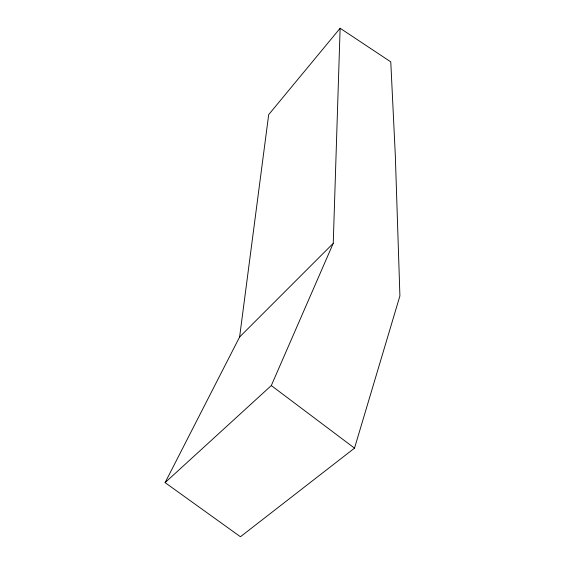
<?xml version="1.0" encoding="UTF-8"?>
<svg xmlns="http://www.w3.org/2000/svg" width="565" height="565" viewBox="0 0 565 565"><rect width="100%" height="100%" fill="white"/><g stroke="black" fill="none" stroke-linecap="round" stroke-linejoin="round"><path stroke-width="0.85" d="M333.244 243.331L340.123 28.25L390.775 61.867L395.331 155.707L399.907 295.926L354.516 448.144L240.436 536.75L165.093 482.623L239.609 336.994L333.244 243.331L271.306 385.57L165.093 482.623M239.609 336.994L268.686 114.631L340.123 28.25M271.306 385.57L354.516 448.144"/></g></svg>
